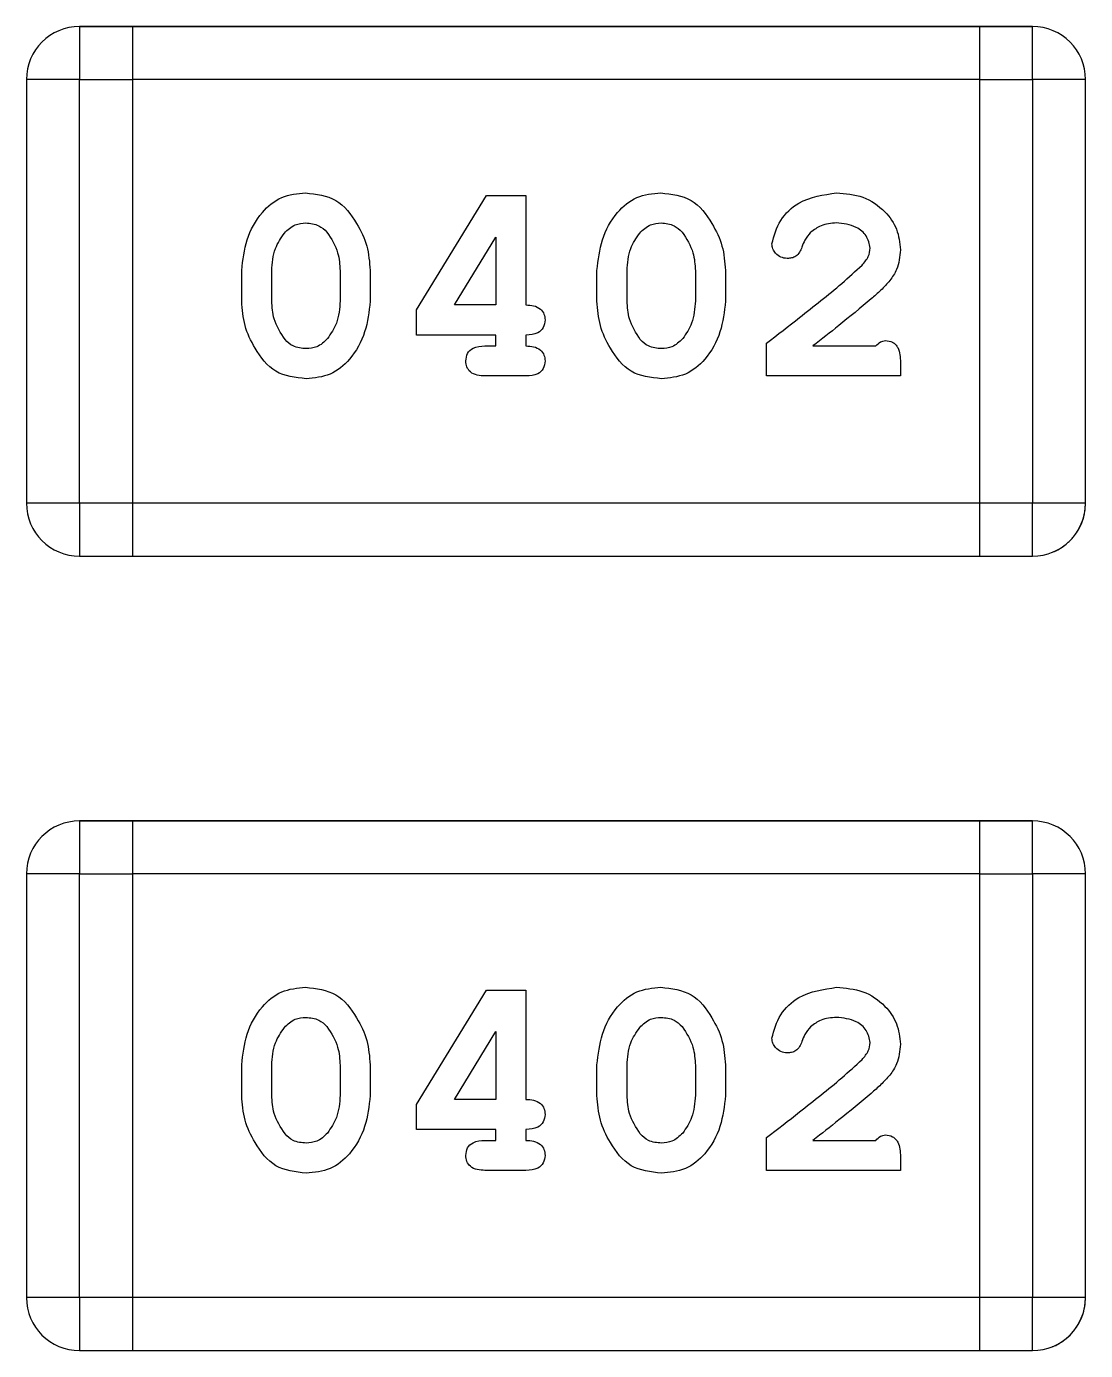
# Model space of a CAD drawing. Header units: millimetres. Extents: x 10 to 419, y 5 to 292.
# Drawn here: x 331.43 to 332.446, y 190.831 to 192.101 of the extents above; entities that cross this region are included whole.
import ezdxf

# ---------------------------------------------------------------- set-up
doc = ezdxf.new("R2010")
doc.units = ezdxf.units.MM

msp = doc.modelspace()

# ---------------------------------------------------------------- linework, layer by layer
at = {"color": 7, "linetype": 'Continuous', "lineweight": 25}
for p, q in [((331.4809, 192.1008), (331.4809, 192.05)), ((331.5317, 192.1008), (331.4809, 192.1008)), ((331.4809, 192.1008), (331.5317, 192.1008)), ((331.5317, 192.1008), (331.5317, 192.05)), ((332.3445, 192.1008), (331.5317, 192.1008)), ((331.5317, 192.1008), (332.3445, 192.1008)), ((332.3445, 192.1008), (332.3445, 192.05)), ((332.3953, 192.1008), (332.3445, 192.1008)), ((332.3445, 192.1008), (332.3953, 192.1008)), ((332.3953, 192.05), (332.3953, 192.1008)), ((331.4809, 192.05), (331.4301, 192.05)), ((331.4301, 192.05), (331.4301, 191.6436)), ((331.4809, 191.6436), (331.4809, 192.05)), ((331.4809, 192.05), (331.5317, 192.05)), ((331.5317, 192.05), (331.5317, 191.6436)), ((332.3445, 192.05), (331.5317, 192.05)), ((332.3445, 192.05), (332.3953, 192.05)), ((332.3445, 192.05), (332.3445, 191.6436)), ((332.4461, 192.05), (332.3953, 192.05)), ((332.3953, 192.05), (332.3953, 191.6436)), ((332.4461, 191.6436), (332.4461, 192.05)), ((331.8044, 191.8289), (331.8714, 191.9386)), ((331.8714, 191.9386), (331.9093, 191.9386)), ((331.9093, 191.9386), (331.9093, 191.8337)), ((331.8407, 191.8337), (331.8804, 191.8988)), ((331.8804, 191.8988), (331.8804, 191.8337)), ((331.6366, 191.8373), (331.6366, 191.8669)), ((331.6654, 191.8377), (331.6654, 191.8664)), ((331.731, 191.8664), (331.731, 191.8377)), ((331.7598, 191.8669), (331.7598, 191.8373)), ((331.9774, 191.8373), (331.9774, 191.8669)), ((332.0063, 191.8377), (332.0063, 191.8664)), ((332.0718, 191.8664), (332.0718, 191.8377)), ((332.1007, 191.8669), (332.1007, 191.8373)), ((331.8804, 191.8337), (331.8407, 191.8337)), ((331.8044, 191.8049), (331.8044, 191.8289)), ((331.8804, 191.8049), (331.8044, 191.8049)), ((331.8804, 191.7944), (331.8804, 191.8049)), ((331.9093, 191.8049), (331.9093, 191.7944)), ((332.14, 191.7656), (332.14, 191.797)), ((331.8699, 191.7944), (331.8804, 191.7944)), ((332.1846, 191.7944), (332.2449, 191.7944)), ((332.2685, 191.7787), (332.2685, 191.7656)), ((331.9093, 191.7656), (331.8699, 191.7656)), ((332.2685, 191.7656), (332.14, 191.7656)), ((331.4809, 191.6436), (331.4301, 191.6436)), ((331.5317, 191.6436), (331.4809, 191.6436)), ((331.4809, 191.6436), (331.4809, 191.5928)), ((331.5317, 191.6436), (331.5317, 191.5928)), ((332.3445, 191.6436), (331.5317, 191.6436)), ((332.3953, 191.6436), (332.3445, 191.6436)), ((332.3445, 191.6436), (332.3445, 191.5928)), ((332.4461, 191.6436), (332.3953, 191.6436)), ((332.3953, 191.5928), (332.3953, 191.6436)), ((331.4809, 191.5928), (331.5317, 191.5928)), ((331.5317, 191.5928), (332.3445, 191.5928)), ((332.3445, 191.5928), (332.3953, 191.5928)), ((331.4809, 191.3388), (331.4809, 191.288)), ((331.5317, 191.3388), (331.4809, 191.3388)), ((331.4809, 191.3388), (331.5317, 191.3388)), ((331.5317, 191.3388), (331.5317, 191.288)), ((332.3445, 191.3388), (331.5317, 191.3388)), ((331.5317, 191.3388), (332.3445, 191.3388)), ((332.3953, 191.3388), (332.3445, 191.3388)), ((332.3445, 191.3388), (332.3445, 191.288)), ((332.3445, 191.3388), (332.3953, 191.3388)), ((332.3953, 191.288), (332.3953, 191.3388)), ((331.4809, 191.288), (331.4301, 191.288)), ((331.4301, 191.288), (331.4301, 190.8816)), ((331.4809, 190.8816), (331.4809, 191.288)), ((331.4809, 191.288), (331.5317, 191.288)), ((331.5317, 191.288), (331.5317, 190.8816)), ((332.3445, 191.288), (331.5317, 191.288)), ((332.3445, 191.288), (332.3953, 191.288)), ((332.3445, 191.288), (332.3445, 190.8816)), ((332.4461, 191.288), (332.3953, 191.288)), ((332.3953, 191.288), (332.3953, 190.8816)), ((332.4461, 190.8816), (332.4461, 191.288)), ((331.8044, 191.0669), (331.8714, 191.1766)), ((331.8714, 191.1766), (331.9093, 191.1766)), ((331.9093, 191.1766), (331.9093, 191.0717)), ((331.8407, 191.0717), (331.8804, 191.1368)), ((331.8804, 191.1368), (331.8804, 191.0717)), ((331.6366, 191.0753), (331.6366, 191.1049)), ((331.6654, 191.0757), (331.6654, 191.1044)), ((331.731, 191.1044), (331.731, 191.0757)), ((331.7598, 191.1049), (331.7598, 191.0753)), ((331.9774, 191.0753), (331.9774, 191.1049)), ((332.0063, 191.0757), (332.0063, 191.1044)), ((332.0718, 191.1044), (332.0718, 191.0757)), ((332.1007, 191.1049), (332.1007, 191.0753)), ((331.8804, 191.0717), (331.8407, 191.0717)), ((331.8044, 191.0429), (331.8044, 191.0669)), ((331.8804, 191.0429), (331.8044, 191.0429)), ((331.8804, 191.0324), (331.8804, 191.0429)), ((331.9093, 191.0429), (331.9093, 191.0324)), ((332.14, 191.0036), (332.14, 191.035)), ((331.8699, 191.0324), (331.8804, 191.0324)), ((332.1846, 191.0324), (332.2449, 191.0324)), ((332.2685, 191.0167), (332.2685, 191.0036)), ((331.9093, 191.0036), (331.8699, 191.0036)), ((332.2685, 191.0036), (332.14, 191.0036)), ((331.4809, 190.8816), (331.4301, 190.8816)), ((331.5317, 190.8816), (331.4809, 190.8816)), ((331.4809, 190.8816), (331.4809, 190.8308)), ((331.5317, 190.8816), (331.5317, 190.8308)), ((332.3445, 190.8816), (331.5317, 190.8816)), ((332.3953, 190.8816), (332.3445, 190.8816)), ((332.3445, 190.8816), (332.3445, 190.8308)), ((332.4461, 190.8816), (332.3953, 190.8816)), ((332.3953, 190.8308), (332.3953, 190.8816)), ((331.4809, 190.8308), (331.5317, 190.8308)), ((331.5317, 190.8308), (332.3445, 190.8308)), ((332.3445, 190.8308), (332.3953, 190.8308))]:
    msp.add_line(p, q, dxfattribs=at)
for centre, start, end in [((331.4809, 192.05), 90, 180), ((331.4809, 192.05), 90, 180), ((332.3953, 192.05), 0, 90), ((332.3953, 192.05), 0, 90), ((331.4809, 191.6436), 180, 270), ((332.3953, 191.6436), 270, 0), ((331.4809, 191.288), 90, 180), ((331.4809, 191.288), 90, 180), ((332.3953, 191.288), 0, 90), ((332.3953, 191.288), 0, 90), ((331.4809, 190.8816), 180, 270), ((332.3953, 190.8816), 270, 0)]:
    msp.add_arc(centre, 0.0508, start, end, dxfattribs=at)
for points, knots in [([(331.6366, 191.8669), (331.6377, 191.8768), (331.64, 191.8968), (331.6536, 191.9217), (331.6741, 191.939), (331.69, 191.9405), (331.6979, 191.9412)], [0, 0, 0, 0, 0.280233, 0.56078, 0.780163, 1, 1, 1, 1]), ([(331.6366, 191.8669), (331.6377, 191.8768), (331.64, 191.8968), (331.6536, 191.9217), (331.6741, 191.939), (331.69, 191.9405), (331.6979, 191.9412)], [0, 0, 0, 0, 0.280233, 0.56078, 0.780163, 1, 1, 1, 1]), ([(331.6979, 191.9412), (331.7082, 191.94), (331.7288, 191.9377), (331.7466, 191.9138), (331.7579, 191.8907), (331.7592, 191.8748), (331.7598, 191.8669)], [0, 0, 0, 0, 0.2786531, 0.5581323, 0.7791225, 1, 1, 1, 1]), ([(331.6979, 191.9412), (331.7082, 191.94), (331.7288, 191.9377), (331.7466, 191.9138), (331.7579, 191.8907), (331.7592, 191.8748), (331.7598, 191.8669)], [0, 0, 0, 0, 0.278653, 0.558132, 0.779122, 1, 1, 1, 1]), ([(331.9774, 191.8669), (331.9786, 191.8768), (331.9808, 191.8968), (331.9944, 191.9217), (332.0149, 191.939), (332.0308, 191.9405), (332.0388, 191.9412)], [0, 0, 0, 0, 0.280233, 0.56078, 0.780163, 1, 1, 1, 1]), ([(331.9774, 191.8669), (331.9786, 191.8768), (331.9808, 191.8968), (331.9944, 191.9217), (332.0149, 191.939), (332.0308, 191.9405), (332.0388, 191.9412)], [0, 0, 0, 0, 0.280233, 0.56078, 0.780163, 1, 1, 1, 1]), ([(332.0388, 191.9412), (332.0491, 191.94), (332.0697, 191.9377), (332.0874, 191.9138), (332.0988, 191.8907), (332.1, 191.8748), (332.1007, 191.8669)], [0, 0, 0, 0, 0.278653, 0.558132, 0.779122, 1, 1, 1, 1]), ([(332.0388, 191.9412), (332.0491, 191.94), (332.0697, 191.9377), (332.0874, 191.9138), (332.0988, 191.8907), (332.1, 191.8748), (332.1007, 191.8669)], [0, 0, 0, 0, 0.278653, 0.558132, 0.779122, 1, 1, 1, 1]), ([(332.1452, 191.8923), (332.1474, 191.9001), (332.1517, 191.9158), (332.1739, 191.9364), (332.1947, 191.9394), (332.2073, 191.9412)], [0, 0, 0, 0, 0.279813, 0.560624, 1, 1, 1, 1]), ([(332.2073, 191.9412), (332.2159, 191.9405), (332.2331, 191.9392), (332.2533, 191.9252), (332.2664, 191.9068), (332.2678, 191.8934), (332.2685, 191.8866)], [0, 0, 0, 0, 0.280289, 0.559837, 0.779945, 1, 1, 1, 1]), ([(331.6775, 191.9027), (331.6808, 191.9058), (331.6866, 191.9114), (331.6946, 191.9121), (331.6981, 191.9124)], [0, 0, 0, 0, 0.558894, 1, 1, 1, 1]), ([(331.6981, 191.9124), (331.7025, 191.912), (331.7103, 191.9113), (331.7159, 191.9059), (331.7184, 191.9036)], [0, 0, 0, 0, 0.559719, 1, 1, 1, 1]), ([(332.0184, 191.9027), (332.0216, 191.9058), (332.0275, 191.9114), (332.0355, 191.9121), (332.039, 191.9124)], [0, 0, 0, 0, 0.558894, 1, 1, 1, 1]), ([(332.039, 191.9124), (332.0433, 191.912), (332.0512, 191.9113), (332.0567, 191.9059), (332.0592, 191.9036)], [0, 0, 0, 0, 0.559719, 1, 1, 1, 1]), ([(332.2071, 191.9124), (332.202, 191.912), (332.1929, 191.9113), (332.1856, 191.9058), (332.1824, 191.9034)], [0, 0, 0, 0, 0.559769, 1, 1, 1, 1]), ([(332.2396, 191.8882), (332.2387, 191.8923), (332.237, 191.9006), (332.2245, 191.9106), (332.2137, 191.9117), (332.2071, 191.9124)], [0, 0, 0, 0, 0.278618, 0.559765, 1, 1, 1, 1]), ([(331.6654, 191.8664), (331.6659, 191.8738), (331.6669, 191.887), (331.6743, 191.8979), (331.6775, 191.9027)], [0, 0, 0, 0, 0.559873, 1, 1, 1, 1]), ([(331.7184, 191.9036), (331.7225, 191.8972), (331.7298, 191.8858), (331.7306, 191.8723), (331.731, 191.8664)], [0, 0, 0, 0, 0.5592349, 1, 1, 1, 1]), ([(332.0063, 191.8664), (332.0068, 191.8738), (332.0077, 191.887), (332.0151, 191.8979), (332.0184, 191.9027)], [0, 0, 0, 0, 0.559873, 1, 1, 1, 1]), ([(332.0592, 191.9036), (332.0633, 191.8972), (332.0706, 191.8858), (332.0715, 191.8723), (332.0718, 191.8664)], [0, 0, 0, 0, 0.559235, 1, 1, 1, 1]), ([(332.1824, 191.9034), (332.1804, 191.901), (332.1768, 191.8968), (332.1749, 191.8915), (332.1741, 191.8892)], [0, 0, 0, 0, 0.559298, 1, 1, 1, 1]), ([(332.1599, 191.8783), (332.1578, 191.8785), (332.1536, 191.8791), (332.1489, 191.8828), (332.1458, 191.8874), (332.1454, 191.8907), (332.1452, 191.8923)], [0, 0, 0, 0, 0.2795042, 0.559316, 0.7797731, 1, 1, 1, 1]), ([(332.1741, 191.8892), (332.1734, 191.8875), (332.1721, 191.8842), (332.1686, 191.8804), (332.1642, 191.8785), (332.1614, 191.8784), (332.1599, 191.8783)], [0, 0, 0, 0, 0.2805016, 0.559573, 0.7795397, 1, 1, 1, 1]), ([(332.2317, 191.872), (332.234, 191.8746), (332.2382, 191.8793), (332.2392, 191.8855), (332.2396, 191.8882)], [0, 0, 0, 0, 0.560979, 1, 1, 1, 1]), ([(332.2685, 191.8866), (332.2679, 191.8801), (332.2668, 191.8694), (332.2585, 191.8568), (332.2499, 191.8478), (332.2436, 191.8422), (332.2405, 191.8395)], [0, 0, 0, 0, 0.338889, 0.558801, 0.779364, 1, 1, 1, 1]), ([(332.14, 191.797), (332.1506, 191.8052), (332.1682, 191.8187), (332.1923, 191.8379), (332.2126, 191.8542), (332.2253, 191.8661), (332.2317, 191.872)], [0, 0, 0, 0, 0.340031, 0.560051, 0.780068, 1, 1, 1, 1]), ([(332.14, 191.797), (332.1506, 191.8052), (332.1682, 191.8187), (332.1923, 191.8379), (332.2126, 191.8542), (332.2253, 191.8661), (332.2317, 191.872)], [0, 0, 0, 0, 0.340031, 0.560051, 0.780068, 1, 1, 1, 1]), ([(331.6983, 191.7629), (331.688, 191.7641), (331.6674, 191.7664), (331.6497, 191.7903), (331.6384, 191.8135), (331.6372, 191.8294), (331.6366, 191.8373)], [0, 0, 0, 0, 0.278665, 0.558122, 0.779114, 1, 1, 1, 1]), ([(331.6782, 191.8006), (331.674, 191.8069), (331.6666, 191.8183), (331.6658, 191.8318), (331.6654, 191.8377)], [0, 0, 0, 0, 0.559159, 1, 1, 1, 1]), ([(331.6782, 191.8006), (331.674, 191.8069), (331.6666, 191.8183), (331.6658, 191.8318), (331.6654, 191.8377)], [0, 0, 0, 0, 0.559159, 1, 1, 1, 1]), ([(331.7598, 191.8373), (331.7587, 191.8273), (331.7564, 191.8073), (331.7428, 191.7823), (331.7222, 191.7652), (331.7063, 191.7637), (331.6983, 191.7629)], [0, 0, 0, 0, 0.280233, 0.560818, 0.780182, 1, 1, 1, 1]), ([(331.731, 191.8377), (331.7305, 191.8303), (331.7295, 191.8171), (331.7221, 191.8062), (331.7189, 191.8014)], [0, 0, 0, 0, 0.559888, 1, 1, 1, 1]), ([(331.731, 191.8377), (331.7305, 191.8303), (331.7295, 191.8171), (331.7221, 191.8062), (331.7189, 191.8014)], [0, 0, 0, 0, 0.559888, 1, 1, 1, 1]), ([(331.9093, 191.8337), (331.9117, 191.8336), (331.9167, 191.8334), (331.9232, 191.8305), (331.9271, 191.8251), (331.9274, 191.8212), (331.9276, 191.8193)], [0, 0, 0, 0, 0.280975, 0.560088, 0.779862, 1, 1, 1, 1]), ([(332.0392, 191.7629), (332.0289, 191.7641), (332.0083, 191.7664), (331.9905, 191.7903), (331.9793, 191.8135), (331.9781, 191.8294), (331.9774, 191.8373)], [0, 0, 0, 0, 0.278665, 0.558122, 0.779114, 1, 1, 1, 1]), ([(332.019, 191.8006), (332.0149, 191.8069), (332.0075, 191.8183), (332.0067, 191.8318), (332.0063, 191.8377)], [0, 0, 0, 0, 0.559159, 1, 1, 1, 1]), ([(332.019, 191.8006), (332.0149, 191.8069), (332.0075, 191.8183), (332.0067, 191.8318), (332.0063, 191.8377)], [0, 0, 0, 0, 0.559159, 1, 1, 1, 1]), ([(332.1007, 191.8373), (332.0995, 191.8273), (332.0973, 191.8073), (332.0837, 191.7823), (332.063, 191.7652), (332.0471, 191.7637), (332.0392, 191.7629)], [0, 0, 0, 0, 0.280233, 0.560818, 0.780182, 1, 1, 1, 1]), ([(332.0718, 191.8377), (332.0713, 191.8303), (332.0704, 191.8171), (332.063, 191.8062), (332.0597, 191.8014)], [0, 0, 0, 0, 0.559888, 1, 1, 1, 1]), ([(332.0718, 191.8377), (332.0713, 191.8303), (332.0704, 191.8171), (332.063, 191.8062), (332.0597, 191.8014)], [0, 0, 0, 0, 0.559888, 1, 1, 1, 1]), ([(332.2405, 191.8395), (332.2302, 191.8309), (332.2118, 191.8156), (332.1929, 191.8009), (332.1846, 191.7944)], [0, 0, 0, 0, 0.559982, 1, 1, 1, 1]), ([(331.9276, 191.8193), (331.9273, 191.8168), (331.9267, 191.8118), (331.9197, 191.8054), (331.9132, 191.8051), (331.9093, 191.8049)], [0, 0, 0, 0, 0.280064, 0.559335, 1, 1, 1, 1]), ([(331.6984, 191.7918), (331.694, 191.7921), (331.6862, 191.7928), (331.6806, 191.7982), (331.6782, 191.8006)], [0, 0, 0, 0, 0.559767, 1, 1, 1, 1]), ([(331.6984, 191.7918), (331.694, 191.7921), (331.6862, 191.7928), (331.6806, 191.7982), (331.6782, 191.8006)], [0, 0, 0, 0, 0.559767, 1, 1, 1, 1]), ([(331.7189, 191.8014), (331.7157, 191.7983), (331.7099, 191.7927), (331.7019, 191.7921), (331.6984, 191.7918)], [0, 0, 0, 0, 0.55887, 1, 1, 1, 1]), ([(331.7189, 191.8014), (331.7157, 191.7983), (331.7099, 191.7927), (331.7019, 191.7921), (331.6984, 191.7918)], [0, 0, 0, 0, 0.55887, 1, 1, 1, 1]), ([(332.0393, 191.7918), (332.0349, 191.7921), (332.0271, 191.7928), (332.0215, 191.7982), (332.019, 191.8006)], [0, 0, 0, 0, 0.559767, 1, 1, 1, 1]), ([(332.0393, 191.7918), (332.0349, 191.7921), (332.0271, 191.7928), (332.0215, 191.7982), (332.019, 191.8006)], [0, 0, 0, 0, 0.559767, 1, 1, 1, 1]), ([(332.0597, 191.8014), (332.0565, 191.7983), (332.0507, 191.7927), (332.0428, 191.7921), (332.0393, 191.7918)], [0, 0, 0, 0, 0.5588701, 1, 1, 1, 1]), ([(332.0597, 191.8014), (332.0565, 191.7983), (332.0507, 191.7927), (332.0428, 191.7921), (332.0393, 191.7918)], [0, 0, 0, 0, 0.55887, 1, 1, 1, 1]), ([(332.2449, 191.7944), (332.2463, 191.7959), (332.2489, 191.7986), (332.2525, 191.7993), (332.2541, 191.7996)], [0, 0, 0, 0, 0.56148, 1, 1, 1, 1]), ([(332.2449, 191.7944), (332.2463, 191.7959), (332.2489, 191.7986), (332.2525, 191.7993), (332.2541, 191.7996)], [0, 0, 0, 0, 0.56148, 1, 1, 1, 1]), ([(332.2541, 191.7996), (332.2565, 191.7993), (332.2601, 191.7989), (332.264, 191.7958), (332.2682, 191.7899), (332.2684, 191.7836), (332.2685, 191.7787)], [0, 0, 0, 0, 0.249198, 0.374789, 0.500587, 1, 1, 1, 1]), ([(332.2541, 191.7996), (332.2565, 191.7993), (332.2601, 191.7989), (332.264, 191.7958), (332.2682, 191.7899), (332.2684, 191.7836), (332.2685, 191.7787)], [0, 0, 0, 0, 0.249198, 0.374789, 0.500587, 1, 1, 1, 1]), ([(331.8516, 191.78), (331.8519, 191.7825), (331.8525, 191.7874), (331.8595, 191.7939), (331.866, 191.7942), (331.8699, 191.7944)], [0, 0, 0, 0, 0.280041, 0.559337, 1, 1, 1, 1]), ([(331.9093, 191.7944), (331.9117, 191.7943), (331.9167, 191.7941), (331.9232, 191.7912), (331.9271, 191.7858), (331.9274, 191.7819), (331.9276, 191.78)], [0, 0, 0, 0, 0.280975, 0.560088, 0.779862, 1, 1, 1, 1]), ([(331.8699, 191.7656), (331.8675, 191.7657), (331.8625, 191.7659), (331.856, 191.7687), (331.8522, 191.7741), (331.8518, 191.778), (331.8516, 191.78)], [0, 0, 0, 0, 0.280947, 0.560058, 0.77987, 1, 1, 1, 1]), ([(331.9276, 191.78), (331.9273, 191.7775), (331.9267, 191.7725), (331.9197, 191.766), (331.9132, 191.7657), (331.9093, 191.7656)], [0, 0, 0, 0, 0.280064, 0.559335, 1, 1, 1, 1]), ([(332.414, 191.5965), (332.4143, 191.5966), (332.4181, 191.5977), (332.4245, 191.6018), (332.4325, 191.6085), (332.4388, 191.6168), (332.4431, 191.6258), (332.4457, 191.635), (332.446, 191.6408), (332.4461, 191.6436)], [0, 0, 0, 0, 0.017775, 0.191787, 0.36605, 0.537057, 0.701169, 0.855769, 1, 1, 1, 1]), ([(331.6366, 191.1049), (331.6377, 191.1148), (331.64, 191.1348), (331.6536, 191.1597), (331.6741, 191.177), (331.69, 191.1785), (331.6979, 191.1792)], [0, 0, 0, 0, 0.280233, 0.56078, 0.780163, 1, 1, 1, 1]), ([(331.6366, 191.1049), (331.6377, 191.1148), (331.64, 191.1348), (331.6536, 191.1597), (331.6741, 191.177), (331.69, 191.1785), (331.6979, 191.1792)], [0, 0, 0, 0, 0.2802329, 0.5607804, 0.7801634, 1, 1, 1, 1]), ([(331.6979, 191.1792), (331.7082, 191.178), (331.7288, 191.1757), (331.7466, 191.1518), (331.7579, 191.1287), (331.7592, 191.1128), (331.7598, 191.1049)], [0, 0, 0, 0, 0.278653, 0.558132, 0.779122, 1, 1, 1, 1]), ([(331.6979, 191.1792), (331.7082, 191.178), (331.7288, 191.1757), (331.7466, 191.1518), (331.7579, 191.1287), (331.7592, 191.1128), (331.7598, 191.1049)], [0, 0, 0, 0, 0.278653, 0.558132, 0.779122, 1, 1, 1, 1]), ([(331.9774, 191.1049), (331.9786, 191.1148), (331.9808, 191.1348), (331.9944, 191.1597), (332.0149, 191.177), (332.0308, 191.1785), (332.0388, 191.1792)], [0, 0, 0, 0, 0.280233, 0.56078, 0.780163, 1, 1, 1, 1]), ([(331.9774, 191.1049), (331.9786, 191.1148), (331.9808, 191.1348), (331.9944, 191.1597), (332.0149, 191.177), (332.0308, 191.1785), (332.0388, 191.1792)], [0, 0, 0, 0, 0.2802329, 0.5607804, 0.7801634, 1, 1, 1, 1]), ([(332.0388, 191.1792), (332.0491, 191.178), (332.0697, 191.1757), (332.0874, 191.1518), (332.0988, 191.1287), (332.1, 191.1128), (332.1007, 191.1049)], [0, 0, 0, 0, 0.278653, 0.558132, 0.779122, 1, 1, 1, 1]), ([(332.0388, 191.1792), (332.0491, 191.178), (332.0697, 191.1757), (332.0874, 191.1518), (332.0988, 191.1287), (332.1, 191.1128), (332.1007, 191.1049)], [0, 0, 0, 0, 0.278653, 0.558132, 0.779122, 1, 1, 1, 1]), ([(332.1452, 191.1303), (332.1474, 191.1381), (332.1517, 191.1538), (332.1739, 191.1744), (332.1947, 191.1774), (332.2073, 191.1792)], [0, 0, 0, 0, 0.2798135, 0.5606238, 1, 1, 1, 1]), ([(332.2073, 191.1792), (332.2159, 191.1785), (332.2331, 191.1772), (332.2533, 191.1632), (332.2664, 191.1448), (332.2678, 191.1314), (332.2685, 191.1246)], [0, 0, 0, 0, 0.280289, 0.559837, 0.779945, 1, 1, 1, 1]), ([(331.6775, 191.1407), (331.6808, 191.1438), (331.6866, 191.1494), (331.6946, 191.1501), (331.6981, 191.1504)], [0, 0, 0, 0, 0.558894, 1, 1, 1, 1]), ([(331.6981, 191.1504), (331.7025, 191.15), (331.7103, 191.1493), (331.7159, 191.1439), (331.7184, 191.1416)], [0, 0, 0, 0, 0.559719, 1, 1, 1, 1]), ([(332.0184, 191.1407), (332.0216, 191.1438), (332.0275, 191.1494), (332.0355, 191.1501), (332.039, 191.1504)], [0, 0, 0, 0, 0.5588939, 1, 1, 1, 1]), ([(332.039, 191.1504), (332.0433, 191.15), (332.0512, 191.1493), (332.0567, 191.1439), (332.0592, 191.1416)], [0, 0, 0, 0, 0.559719, 1, 1, 1, 1]), ([(332.2071, 191.1504), (332.202, 191.15), (332.1929, 191.1493), (332.1856, 191.1438), (332.1824, 191.1414)], [0, 0, 0, 0, 0.559769, 1, 1, 1, 1]), ([(332.2396, 191.1262), (332.2387, 191.1303), (332.237, 191.1386), (332.2245, 191.1486), (332.2137, 191.1497), (332.2071, 191.1504)], [0, 0, 0, 0, 0.278618, 0.559765, 1, 1, 1, 1]), ([(331.6654, 191.1044), (331.6659, 191.1118), (331.6669, 191.125), (331.6743, 191.1359), (331.6775, 191.1407)], [0, 0, 0, 0, 0.559873, 1, 1, 1, 1]), ([(331.7184, 191.1416), (331.7225, 191.1352), (331.7298, 191.1238), (331.7306, 191.1103), (331.731, 191.1044)], [0, 0, 0, 0, 0.559235, 1, 1, 1, 1]), ([(332.0063, 191.1044), (332.0068, 191.1118), (332.0077, 191.125), (332.0151, 191.1359), (332.0184, 191.1407)], [0, 0, 0, 0, 0.5598727, 1, 1, 1, 1]), ([(332.0592, 191.1416), (332.0633, 191.1352), (332.0706, 191.1238), (332.0715, 191.1103), (332.0718, 191.1044)], [0, 0, 0, 0, 0.559235, 1, 1, 1, 1]), ([(332.1824, 191.1414), (332.1804, 191.139), (332.1768, 191.1348), (332.1749, 191.1295), (332.1741, 191.1272)], [0, 0, 0, 0, 0.559298, 1, 1, 1, 1]), ([(332.1599, 191.1163), (332.1578, 191.1165), (332.1536, 191.1171), (332.1489, 191.1208), (332.1458, 191.1254), (332.1454, 191.1287), (332.1452, 191.1303)], [0, 0, 0, 0, 0.2795042, 0.559316, 0.7797731, 1, 1, 1, 1]), ([(332.1741, 191.1272), (332.1734, 191.1255), (332.1721, 191.1222), (332.1686, 191.1184), (332.1642, 191.1165), (332.1614, 191.1164), (332.1599, 191.1163)], [0, 0, 0, 0, 0.280502, 0.559573, 0.77954, 1, 1, 1, 1]), ([(332.2317, 191.11), (332.234, 191.1126), (332.2382, 191.1173), (332.2392, 191.1235), (332.2396, 191.1262)], [0, 0, 0, 0, 0.560979, 1, 1, 1, 1]), ([(332.2685, 191.1246), (332.2679, 191.1181), (332.2668, 191.1074), (332.2585, 191.0948), (332.2499, 191.0858), (332.2436, 191.0802), (332.2405, 191.0775)], [0, 0, 0, 0, 0.338889, 0.558801, 0.779364, 1, 1, 1, 1]), ([(332.14, 191.035), (332.1506, 191.0432), (332.1682, 191.0567), (332.1923, 191.0759), (332.2126, 191.0922), (332.2253, 191.1041), (332.2317, 191.11)], [0, 0, 0, 0, 0.340031, 0.560051, 0.780068, 1, 1, 1, 1]), ([(332.14, 191.035), (332.1506, 191.0432), (332.1682, 191.0567), (332.1923, 191.0759), (332.2126, 191.0922), (332.2253, 191.1041), (332.2317, 191.11)], [0, 0, 0, 0, 0.340031, 0.560051, 0.780068, 1, 1, 1, 1]), ([(331.6983, 191.0009), (331.688, 191.0021), (331.6674, 191.0044), (331.6497, 191.0283), (331.6384, 191.0515), (331.6372, 191.0674), (331.6366, 191.0753)], [0, 0, 0, 0, 0.2786646, 0.5581224, 0.779114, 1, 1, 1, 1]), ([(331.6782, 191.0386), (331.674, 191.0449), (331.6666, 191.0563), (331.6658, 191.0698), (331.6654, 191.0757)], [0, 0, 0, 0, 0.559159, 1, 1, 1, 1]), ([(331.6782, 191.0386), (331.674, 191.0449), (331.6666, 191.0563), (331.6658, 191.0698), (331.6654, 191.0757)], [0, 0, 0, 0, 0.559159, 1, 1, 1, 1]), ([(331.7598, 191.0753), (331.7587, 191.0653), (331.7564, 191.0453), (331.7428, 191.0203), (331.7222, 191.0032), (331.7063, 191.0017), (331.6983, 191.0009)], [0, 0, 0, 0, 0.280233, 0.560818, 0.780182, 1, 1, 1, 1]), ([(331.731, 191.0757), (331.7305, 191.0683), (331.7295, 191.0551), (331.7221, 191.0442), (331.7189, 191.0394)], [0, 0, 0, 0, 0.559888, 1, 1, 1, 1]), ([(331.731, 191.0757), (331.7305, 191.0683), (331.7295, 191.0551), (331.7221, 191.0442), (331.7189, 191.0394)], [0, 0, 0, 0, 0.559888, 1, 1, 1, 1]), ([(331.9093, 191.0717), (331.9117, 191.0716), (331.9167, 191.0714), (331.9232, 191.0685), (331.9271, 191.0631), (331.9274, 191.0592), (331.9276, 191.0573)], [0, 0, 0, 0, 0.280975, 0.560088, 0.779862, 1, 1, 1, 1]), ([(332.0392, 191.0009), (332.0289, 191.0021), (332.0083, 191.0044), (331.9905, 191.0283), (331.9793, 191.0515), (331.9781, 191.0674), (331.9774, 191.0753)], [0, 0, 0, 0, 0.2786646, 0.5581224, 0.779114, 1, 1, 1, 1]), ([(332.019, 191.0386), (332.0149, 191.0449), (332.0075, 191.0563), (332.0067, 191.0698), (332.0063, 191.0757)], [0, 0, 0, 0, 0.559159, 1, 1, 1, 1]), ([(332.019, 191.0386), (332.0149, 191.0449), (332.0075, 191.0563), (332.0067, 191.0698), (332.0063, 191.0757)], [0, 0, 0, 0, 0.559159, 1, 1, 1, 1]), ([(332.1007, 191.0753), (332.0995, 191.0653), (332.0973, 191.0453), (332.0837, 191.0203), (332.063, 191.0032), (332.0471, 191.0017), (332.0392, 191.0009)], [0, 0, 0, 0, 0.280233, 0.560818, 0.780182, 1, 1, 1, 1]), ([(332.0718, 191.0757), (332.0713, 191.0683), (332.0704, 191.0551), (332.063, 191.0442), (332.0597, 191.0394)], [0, 0, 0, 0, 0.559888, 1, 1, 1, 1]), ([(332.0718, 191.0757), (332.0713, 191.0683), (332.0704, 191.0551), (332.063, 191.0442), (332.0597, 191.0394)], [0, 0, 0, 0, 0.559888, 1, 1, 1, 1]), ([(332.2405, 191.0775), (332.2302, 191.0689), (332.2118, 191.0536), (332.1929, 191.0389), (332.1846, 191.0324)], [0, 0, 0, 0, 0.559982, 1, 1, 1, 1]), ([(331.9276, 191.0573), (331.9273, 191.0548), (331.9267, 191.0498), (331.9197, 191.0434), (331.9132, 191.0431), (331.9093, 191.0429)], [0, 0, 0, 0, 0.280064, 0.559335, 1, 1, 1, 1]), ([(331.6984, 191.0298), (331.694, 191.0301), (331.6862, 191.0308), (331.6806, 191.0362), (331.6782, 191.0386)], [0, 0, 0, 0, 0.559767, 1, 1, 1, 1]), ([(331.6984, 191.0298), (331.694, 191.0301), (331.6862, 191.0308), (331.6806, 191.0362), (331.6782, 191.0386)], [0, 0, 0, 0, 0.559767, 1, 1, 1, 1]), ([(331.7189, 191.0394), (331.7157, 191.0363), (331.7099, 191.0307), (331.7019, 191.0301), (331.6984, 191.0298)], [0, 0, 0, 0, 0.55887, 1, 1, 1, 1]), ([(331.7189, 191.0394), (331.7157, 191.0363), (331.7099, 191.0307), (331.7019, 191.0301), (331.6984, 191.0298)], [0, 0, 0, 0, 0.55887, 1, 1, 1, 1]), ([(332.0393, 191.0298), (332.0349, 191.0301), (332.0271, 191.0308), (332.0215, 191.0362), (332.019, 191.0386)], [0, 0, 0, 0, 0.559767, 1, 1, 1, 1]), ([(332.0393, 191.0298), (332.0349, 191.0301), (332.0271, 191.0308), (332.0215, 191.0362), (332.019, 191.0386)], [0, 0, 0, 0, 0.559767, 1, 1, 1, 1]), ([(332.0597, 191.0394), (332.0565, 191.0363), (332.0507, 191.0307), (332.0428, 191.0301), (332.0393, 191.0298)], [0, 0, 0, 0, 0.55887, 1, 1, 1, 1]), ([(332.0597, 191.0394), (332.0565, 191.0363), (332.0507, 191.0307), (332.0428, 191.0301), (332.0393, 191.0298)], [0, 0, 0, 0, 0.55887, 1, 1, 1, 1]), ([(332.2449, 191.0324), (332.2463, 191.0339), (332.2489, 191.0366), (332.2525, 191.0373), (332.2541, 191.0376)], [0, 0, 0, 0, 0.56148, 1, 1, 1, 1]), ([(332.2449, 191.0324), (332.2463, 191.0339), (332.2489, 191.0366), (332.2525, 191.0373), (332.2541, 191.0376)], [0, 0, 0, 0, 0.56148, 1, 1, 1, 1]), ([(332.2541, 191.0376), (332.2565, 191.0373), (332.2601, 191.0369), (332.264, 191.0338), (332.2682, 191.0279), (332.2684, 191.0216), (332.2685, 191.0167)], [0, 0, 0, 0, 0.2491976, 0.3747889, 0.5005875, 1, 1, 1, 1]), ([(332.2541, 191.0376), (332.2565, 191.0373), (332.2601, 191.0369), (332.264, 191.0338), (332.2682, 191.0279), (332.2684, 191.0216), (332.2685, 191.0167)], [0, 0, 0, 0, 0.249198, 0.374789, 0.500587, 1, 1, 1, 1]), ([(331.8516, 191.018), (331.8519, 191.0205), (331.8525, 191.0254), (331.8595, 191.0319), (331.866, 191.0322), (331.8699, 191.0324)], [0, 0, 0, 0, 0.280041, 0.559337, 1, 1, 1, 1]), ([(331.9093, 191.0324), (331.9117, 191.0323), (331.9167, 191.0321), (331.9232, 191.0292), (331.9271, 191.0238), (331.9274, 191.0199), (331.9276, 191.018)], [0, 0, 0, 0, 0.280975, 0.560088, 0.779862, 1, 1, 1, 1]), ([(331.8699, 191.0036), (331.8675, 191.0037), (331.8625, 191.0039), (331.856, 191.0067), (331.8522, 191.0121), (331.8518, 191.016), (331.8516, 191.018)], [0, 0, 0, 0, 0.280947, 0.560058, 0.77987, 1, 1, 1, 1]), ([(331.9276, 191.018), (331.9273, 191.0155), (331.9267, 191.0105), (331.9197, 191.004), (331.9132, 191.0037), (331.9093, 191.0036)], [0, 0, 0, 0, 0.280064, 0.559335, 1, 1, 1, 1]), ([(332.414, 190.8345), (332.4143, 190.8346), (332.4181, 190.8357), (332.4245, 190.8398), (332.4325, 190.8465), (332.4388, 190.8548), (332.4431, 190.8638), (332.4457, 190.873), (332.446, 190.8788), (332.4461, 190.8816)], [0, 0, 0, 0, 0.017775, 0.191787, 0.36605, 0.537057, 0.701169, 0.855769, 1, 1, 1, 1])]:
    msp.add_open_spline(points, degree=3, knots=knots, dxfattribs=at)

doc.saveas('drawing.dxf')
